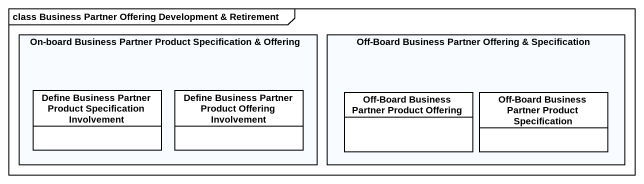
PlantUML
@startuml
mainframe class Business Partner Offering Development & Retirement
hide circle
hide empty members
rectangle "On-board Business Partner Product Specification & Offering" as On_board_Business_Partner {
  class "Define Business Partner Product Specification Involvement" as Define_Business_Partner #FFFFFF
  class "Define Business Partner Product Offering Involvement" as Define_Business_Partner_2 #FFFFFF
}
rectangle "Off-Board Business Partner Offering & Specification" as Off_Board_Business_Partner {
  class "Off-Board Business Partner Product Offering" as Off_Board_Business_Partner_2 #FFFFFF
  class "Off-Board Business Partner Product Specification" as Off_Board_Business_Partner_3 #FFFFFF
}
@enduml
